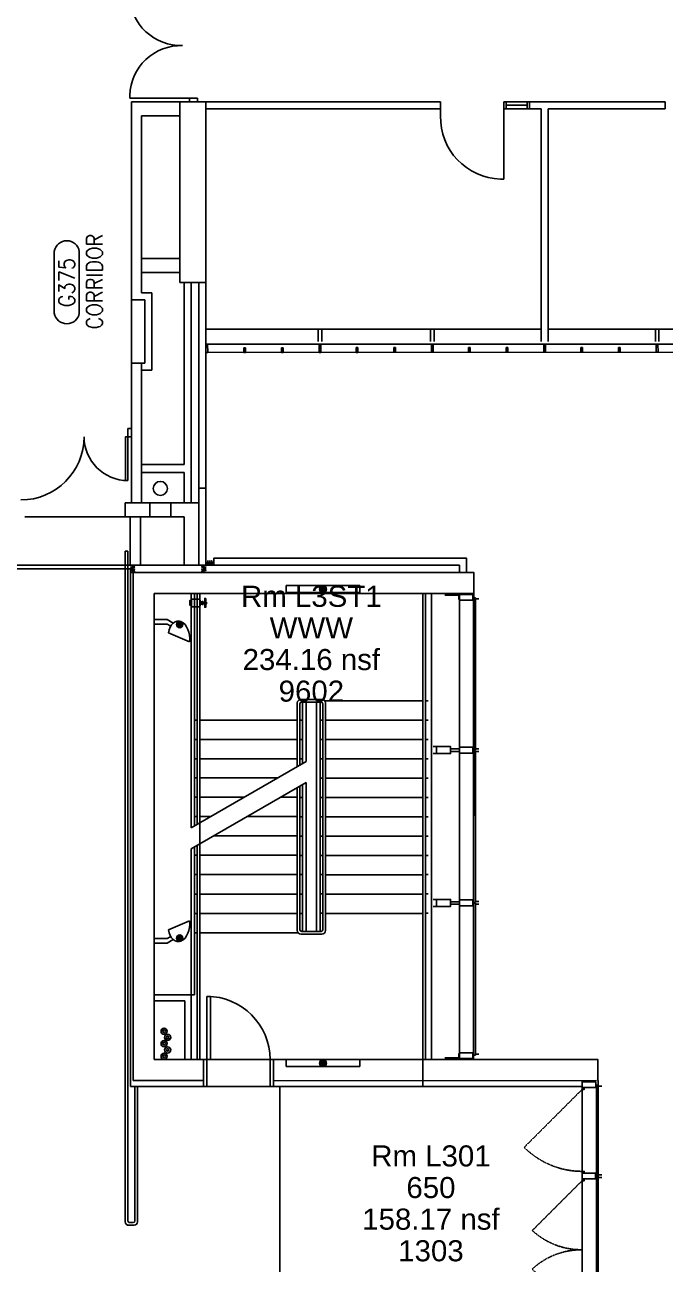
# Model space of a CAD drawing. Header units: inches. Extents: x 370 to 6209, y 2527 to 6927.
# Drawn here: x 3715 to 4079, y 5478 to 6184 of the extents above; entities that cross this region are included whole.
import ezdxf
from ezdxf.enums import TextEntityAlignment as Align

# ---------------------------------------------------------------- set-up
doc = ezdxf.new("R2010")
doc.units = ezdxf.units.IN
doc.header["$LTSCALE"] = 0.75
doc.header["$MEASUREMENT"] = 0
doc.linetypes.add('626_FL3$0$HIDDEN', pattern=[0.375, 0.25, -0.125])
doc.layers.get('0').update_dxf_attribs({"linetype": 'CONTINUOUS'})
for name, color, linetype in [('626_FL3$0$A-AREA-TEXT', 7, 'CONTINUOUS'), ('626_FL3$0$A-BLDG-GRW', 9, 'CONTINUOUS'), ('626_FL3$0$A-CLNG-LITE', 7, 'CONTINUOUS'), ('626_FL3$0$A-COLS', 7, 'CONTINUOUS'), ('626_FL3$0$A-DOOR', 7, 'CONTINUOUS'), ('626_FL3$0$A-DOOR-EXST', 9, 'CONTINUOUS'), ('626_FL3$0$A-FLOR-HRAL', 7, 'CONTINUOUS'), ('626_FL3$0$A-FLOR-PFIX', 7, 'CONTINUOUS'), ('626_FL3$0$A-FLOR-STRS', 7, 'CONTINUOUS'), ('626_FL3$0$A-GLAZ', 7, 'CONTINUOUS'), ('626_FL3$0$A-WALL-FULL', 7, 'CONTINUOUS'), ('triGrossAreaLayer', 7, 'CONTINUOUS'), ('triLabelLayer', 7, 'CONTINUOUS'), ('triMeasuredGrossAreaLayer', 7, 'CONTINUOUS'), ('triSpaceLayer', 7, 'CONTINUOUS')]:
    doc.layers.add(name, color=color, linetype=linetype)
doc.styles.add('626_FL3$0$KTH_TEXT', font='romans.shx', dxfattribs={"width": 0.9})
doc.styles.get("Standard").update_dxf_attribs({"font": 'simplex.shx'})

# ---------------------------------------------------------------- blocks, each defined once
blk = doc.blocks.new('626_FL3$0$626_DOOR')
blk.add_lwpolyline([(0, 1), (0, 0), (0.056, 0), (0.056, 1)], close=True)
blk.add_arc((0, 0), 1, 0, 90)
blk = doc.blocks.new('626_FL3$0$KTH_ROOMNO')
for p, q in [((0.1855, 0.0742), (-0.1808, 0.0742)), ((-0.1808, -0.0742), (0.1855, -0.0742))]:
    blk.add_line(p, q)
for centre, start, end in [((-0.1691, 0), 98.97263, 261.02737), ((0.1738, 0), 278.97263, 81.02737)]:
    blk.add_arc(centre, 0.0751, start, end)
at = {"style": '626_FL3$0$KTH_TEXT', "width": 0.9}
for tag, p in [('NUMBER', (0, 0)), ('DESCRIPTION', (0.0066, -0.1641))]:
    blk.add_attdef(tag, text='', height=0.0938, dxfattribs=at).set_placement(p, align=Align.MIDDLE)
at = {"layer": '626_FL3$0$A-AREA-TEXT', "style": '626_FL3$0$KTH_TEXT', "width": 0.9}
blk.add_attdef('AREA', text='', height=0.0703, dxfattribs=at).set_placement((-0.0038, -0.2999), align=Align.MIDDLE)
blk = doc.blocks.new('626_FL3$0$A$C23D47851')
at = {"layer": '626_FL3$0$A-CLNG-LITE'}
h = blk.add_hatch(color=256, dxfattribs=at)
edge = h.paths.add_edge_path()
edge.add_arc((96.17, 272), 2, 0, 360)
h = blk.add_hatch(color=256, dxfattribs=at)
edge = h.paths.add_edge_path()
edge.add_arc((14.52, 251.78), 1.8, 0, 360)
h = blk.add_hatch(color=256, dxfattribs=at)
edge = h.paths.add_edge_path()
edge.add_arc((14.52, 73.19), 1.8, 0, 360)
h = blk.add_hatch(color=256, dxfattribs=at)
edge = h.paths.add_edge_path()
edge.add_arc((96.17, 2), 2, 0, 360)
for p, q in [((75.17, 274), (117.17, 274)), ((75.17, 270), (75.17, 274)), ((117.17, 270), (75.17, 270)), ((117.17, 274), (117.17, 270)), ((0, 254.7), (7.38, 254.7)), ((0, 252), (0, 254.7)), ((7.38, 254.7), (10.84, 252.59)), ((0, 252), (7.38, 252)), ((7.38, 252), (9.48, 250.94)), ((8.12, 247.02), (20.11, 241.96)), ((8.12, 77.95), (20.11, 83.01)), ((0, 72.97), (7.38, 72.97)), ((0, 72.97), (0, 70.27)), ((7.38, 72.97), (9.48, 74.03)), ((7.38, 70.27), (10.84, 72.38)), ((0, 70.27), (7.38, 70.27)), ((75.17, 4), (117.17, 4)), ((75.17, 0), (75.17, 4)), ((117.17, 0), (75.17, 0)), ((117.17, 4), (117.17, 0))]:
    blk.add_line(p, q, dxfattribs=at)
for centre, radius in [((96.17, 272), 2), ((14.52, 251.78), 1.8), ((14.52, 73.19), 1.8), ((96.17, 2), 2)]:
    blk.add_circle(centre, radius, dxfattribs=at)
at = {"layer": '626_FL3$0$A-CLNG-LITE', "extrusion": (0, 0, -1)}
blk.add_ellipse((14.09, 244.28), major_axis=(0.63, -9.45), ratio=0.645515, start_param=1.907969, end_param=5.003081, dxfattribs=at)
at = {"layer": '626_FL3$0$A-CLNG-LITE'}
blk.add_ellipse((14.09, 80.69), major_axis=(0.63, 9.45), ratio=0.645515, start_param=1.907969, end_param=5.003081, dxfattribs=at)

msp = doc.modelspace()

# ---------------------------------------------------------------- linework, layer by layer
for points in [[(3773.45, 5954.08), (3775.45, 5954.08), (3775.45, 5949.46), (3773.45, 5949.46)], [(3773.45, 5924.47), (3773.45, 5949.46), (3772.07, 5949.46), (3772.07, 5924.47)], [(3785.89, 5911.78), (3797.89, 5911.78), (3797.89, 5903.78), (3785.89, 5903.78)], [(3774.61, 5876.28), (3774.61, 5903.78), (3780.61, 5903.78), (3780.61, 5876.28)], [(3809.71, 5853.45), (3808.71, 5853.45), (3808.71, 5856.21), (3809.71, 5856.21)], [(3814.46, 5857.04), (3814.46, 5852.62), (3809.71, 5852.62), (3809.71, 5857.04)], [(3815.74, 5855.48), (3815.74, 5854.18), (3814.71, 5854.18), (3814.71, 5855.48)], [(3816.24, 5855.68), (3816.24, 5853.98), (3815.74, 5853.98), (3815.74, 5855.68)], [(3817.21, 5855.33), (3817.21, 5854.33), (3816.24, 5854.33), (3816.24, 5855.33)], [(3817.71, 5857.33), (3817.71, 5852.33), (3817.21, 5852.33), (3817.21, 5857.33)], [(3818.21, 5855.33), (3818.21, 5854.33), (3817.71, 5854.33), (3817.71, 5855.33)], [(3949.2, 5772.97), (3957.2, 5772.97), (3957.2, 5768.97), (3949.2, 5768.97)], [(3949.2, 5685.97), (3957.2, 5685.97), (3957.2, 5681.97), (3949.2, 5681.97)]]:
    msp.add_lwpolyline(points, close=True)
for points in [[(3774.9, 5876.28), (3777.31, 5875.77), (3774.9, 5875.26), (3777.31, 5874.76), (3774.9, 5874.25), (3777.31, 5873.74), (3774.9, 5873.23), (3777.31, 5872.73), (3774.9, 5872.22)], [(3817.83, 5872.23), (3815.45, 5872.72), (3817.83, 5873.22), (3815.45, 5873.72), (3817.83, 5874.22), (3815.45, 5874.72), (3817.83, 5875.22), (3815.45, 5875.72), (3817.83, 5876.22)], [(3822.33, 5878.86), (3821.77, 5876.18), (3821.21, 5878.86), (3820.64, 5876.18), (3820.08, 5878.86), (3819.52, 5876.18), (3818.95, 5878.86), (3818.39, 5876.18), (3817.83, 5878.86)], [(3953.95, 5859.22), (3961.95, 5859.22), (3961.95, 5856.72)], [(3953.95, 5595.75), (3961.95, 5595.75), (3961.95, 5598.25)]]:
    msp.add_lwpolyline(points)
at = {"linetype": 'Continuous'}
for points in [[(3957.2, 5771.66), (3962.2, 5771.66), (3962.2, 5770.28), (3957.2, 5770.28)], [(3957.2, 5684.66), (3962.2, 5684.66), (3962.2, 5683.28), (3957.2, 5683.28)], [(3818.4, 5594.72), (3816.4, 5594.72), (3816.4, 5579.45), (3818.4, 5579.45)], [(3856.41, 5579.45), (3854.41, 5579.45), (3854.41, 5594.72), (3856.41, 5594.72)]]:
    msp.add_lwpolyline(points, close=True, dxfattribs=at)
for centre, radius, start, end in [((3712.45, 5949.46), 36.01, 270, 360), ((3773.45, 5949.46), 24.99, 180, 270)]:
    msp.add_arc(centre, radius, start, end)
at = {"layer": '626_FL3$0$A-BLDG-GRW'}
for p, q in [((3808.44, 6142.24), (3813.07, 6142.24)), ((3808.44, 6142.24), (3808.44, 6140.23)), ((3813.07, 6142.24), (3813.07, 6140.23)), ((3803.89, 6140.23), (3775.45, 6140.23)), ((3775.45, 5911.78), (3775.45, 6140.23)), ((3801.7, 6140.23), (3817.83, 6140.23)), ((3803.08, 6037.23), (3803.08, 6140.23)), ((3817.83, 6037.23), (3817.83, 6140.23)), ((3951.45, 6140.23), (3817.83, 6140.23)), ((3951.45, 6136.23), (3817.83, 6136.23)), ((3951.45, 6136.23), (3951.45, 6140.23)), ((3987.45, 6136.23), (3987.45, 6140.23)), ((4079.45, 6140.23), (3987.45, 6140.23)), ((4008.83, 6136.23), (3987.45, 6136.23)), ((3988.83, 6136.23), (3988.83, 6140.23)), ((3988.83, 6138.23), (4000.83, 6138.23)), ((4000.83, 6136.23), (4000.83, 6140.23)), ((4002.2, 6136.23), (4002.2, 6140.23)), ((4008.83, 6003.73), (4008.83, 6136.23)), ((4079.45, 6136.23), (4012.83, 6136.23)), ((4012.83, 6003.73), (4012.83, 6136.23)), ((4079.45, 6136.23), (4079.45, 6140.23)), ((3781.11, 6031.45), (3781.11, 6132.23)), ((3803.08, 6132.23), (3781.11, 6132.23)), ((3803.08, 6051.03), (3781.11, 6051.03)), ((3803.08, 6043.03), (3781.11, 6043.03)), ((3817.83, 6037.23), (3803.08, 6037.23)), ((3805.4, 5933.73), (3805.4, 6037.23)), ((3809.4, 5911.78), (3809.4, 6037.23)), ((3813.83, 5876.28), (3813.83, 6037.23)), ((3817.83, 5876.28), (3817.83, 6037.23)), ((3787.11, 6031.45), (3781.11, 6031.45)), ((3787.11, 5987.45), (3787.11, 6031.45)), ((3783.11, 6027.45), (3775.45, 6027.45)), ((3783.11, 5991.45), (3783.11, 6027.45)), ((3817.85, 6010.73), (3881.85, 6010.73)), ((3881.85, 6003.73), (3881.85, 6010.73)), ((3881.85, 6010.73), (3883.85, 6010.73)), ((3883.85, 6003.73), (3883.85, 6010.73)), ((3883.85, 6010.73), (4008.85, 6010.73)), ((3945.85, 6010.73), (3947.85, 6010.73)), ((3945.85, 6003.73), (3945.85, 6010.73)), ((3947.85, 6003.73), (3947.85, 6010.73)), ((4012.85, 6010.73), (4136.85, 6010.73)), ((4073.85, 6010.73), (4075.85, 6010.73)), ((4073.85, 6003.73), (4073.85, 6010.73)), ((4075.85, 6003.73), (4075.85, 6010.73)), ((3817.84, 6002.1), (3881.84, 6002.14)), ((3817.85, 5997.48), (3817.84, 6002.1)), ((3817.84, 6002.1), (3818.84, 6002.1)), ((3818.84, 6002.1), (3818.85, 5997.48)), ((3881.84, 6002.14), (3883.84, 6002.14)), ((3882.35, 5997.52), (3882.34, 6002.14)), ((3882.34, 6002.14), (3883.34, 6002.14)), ((3883.34, 6002.14), (3883.35, 5997.52)), ((3883.84, 6002.14), (4008.84, 6002.22)), ((3945.84, 6002.18), (3947.84, 6002.18)), ((3946.34, 6002.18), (3947.34, 6002.18)), ((3946.35, 5997.56), (3946.34, 6002.18)), ((3947.34, 6002.18), (3947.35, 5997.56)), ((3967.35, 6000.23), (3968.35, 6000.23)), ((3967.35, 5997.57), (3967.35, 6000.23)), ((3968.35, 6000.23), (3968.35, 5997.57)), ((3988.85, 6000.24), (3989.85, 6000.24)), ((3988.85, 5997.58), (3988.85, 6000.24)), ((3989.85, 6000.24), (3989.85, 5997.58)), ((4008.84, 6002.22), (4012.84, 6002.22)), ((4010.35, 5997.6), (4010.34, 6002.22)), ((4011.34, 6002.22), (4011.35, 5997.6)), ((4012.84, 6002.22), (4264.84, 6002.38)), ((4031.35, 6000.27), (4032.35, 6000.27)), ((4031.35, 5997.61), (4031.35, 6000.27)), ((4032.35, 6000.27), (4032.35, 5997.61)), ((4052.85, 6000.28), (4053.85, 6000.28)), ((4052.85, 5997.62), (4052.85, 6000.28)), ((4053.85, 6000.28), (4053.85, 5997.62)), ((4073.84, 6002.26), (4075.84, 6002.26)), ((4074.34, 6002.26), (4075.34, 6002.26)), ((4074.35, 5997.64), (4074.34, 6002.26)), ((4075.34, 6002.26), (4075.35, 5997.64)), ((3817.85, 5997.48), (4587.16, 5997.96)), ((3818.85, 5997.48), (3817.85, 5997.48)), ((3839.35, 5997.49), (3839.35, 6000.15)), ((3839.35, 6000.15), (3840.35, 6000.15)), ((3840.35, 5997.49), (3839.35, 5997.49)), ((3840.35, 6000.15), (3840.35, 5997.49)), ((3860.85, 5997.5), (3860.85, 6000.16)), ((3860.85, 6000.16), (3861.85, 6000.16)), ((3861.85, 5997.5), (3860.85, 5997.5)), ((3861.85, 6000.16), (3861.85, 5997.5)), ((3883.35, 5997.52), (3882.35, 5997.52)), ((3903.35, 6000.19), (3904.35, 6000.19)), ((3903.35, 5997.53), (3903.35, 6000.19)), ((3904.35, 5997.53), (3903.35, 5997.53)), ((3904.35, 6000.19), (3904.35, 5997.53)), ((3924.85, 6000.2), (3925.85, 6000.2)), ((3924.85, 5997.54), (3924.85, 6000.2)), ((3925.85, 5997.54), (3924.85, 5997.54)), ((3925.85, 6000.2), (3925.85, 5997.54)), ((3947.35, 5997.56), (3946.35, 5997.56)), ((3968.35, 5997.57), (3967.35, 5997.57)), ((3989.85, 5997.58), (3988.85, 5997.58)), ((4011.35, 5997.6), (4010.35, 5997.6)), ((4032.35, 5997.61), (4031.35, 5997.61)), ((4053.85, 5997.62), (4052.85, 5997.62)), ((4075.35, 5997.64), (4074.35, 5997.64)), ((3783.11, 5991.45), (3775.45, 5991.45)), ((3781.11, 5991.45), (3781.11, 5911.78)), ((3787.11, 5987.45), (3781.11, 5987.45)), ((3775.45, 5975.09), (3775.45, 5924.44)), ((3805.4, 5933.73), (3781.11, 5933.73)), ((3805.4, 5929.11), (3781.11, 5929.11)), ((3805.4, 5911.78), (3805.4, 5929.11)), ((3817.83, 5920.22), (3813.83, 5920.22)), ((3771.77, 5911.78), (3771.77, 5903.78)), ((3813.83, 5911.78), (3771.77, 5911.78)), ((3714.67, 5903.78), (3805.4, 5903.78)), ((3771.77, 5903.78), (3805.4, 5903.78)), ((3771.77, 5903.78), (3805.4, 5903.78)), ((3805.4, 5903.78), (3805.4, 5876.28)), ((3805.4, 5876.28), (3817.83, 5876.28))]:
    msp.add_line(p, q, dxfattribs=at)
msp.add_circle((3791.89, 5920.02), 4, dxfattribs=at)
at = {"layer": '626_FL3$0$A-COLS'}
for p, q in [((3970.4, 5872.22), (3776.4, 5872.22)), ((3776.4, 5872.22), (3776.4, 5582.72)), ((3970.4, 5872.22), (3970.4, 5860.22)), ((3788.4, 5594.72), (3788.4, 5860.22)), ((3788.4, 5860.22), (3970.4, 5860.22)), ((3816.4, 5594.72), (3788.4, 5594.72)), ((3816.4, 5582.72), (3816.4, 5594.72)), ((4041.13, 5594.72), (3849.41, 5594.72)), ((3856.41, 5594.72), (3856.41, 5582.72)), ((4041.13, 5582.72), (4041.13, 5594.72)), ((3776.4, 5582.72), (3816.4, 5582.72)), ((3856.41, 5582.58), (4040.4, 5582.72))]:
    msp.add_line(p, q, dxfattribs=at)
at = {"layer": '626_FL3$0$A-COLS', "linetype": 'Continuous'}
for p, q in [((3957.2, 5772.97), (3947.2, 5772.97)), ((3957.2, 5768.97), (3947.2, 5768.97)), ((3957.2, 5685.97), (3947.2, 5685.97)), ((3957.2, 5681.97), (3947.2, 5681.97))]:
    msp.add_line(p, q, dxfattribs=at)
at = {"layer": '626_FL3$0$A-DOOR-EXST'}
for p, q in [((3774.49, 6142.24), (3774.49, 6143.99)), ((3808.49, 6142.24), (3774.49, 6142.24)), ((3951.47, 6132.23), (3951.47, 6136.23)), ((3987.45, 6136.23), (3987.45, 6096.23)), ((3987.45, 6096.23), (3985.7, 6096.23))]:
    msp.add_line(p, q, dxfattribs=at)
for centre, radius, start, end in [((3803.6, 6201.32), 29.1, 181.62251, 271.66475), ((3803.6, 6143.14), 29.1, 88.33525, 178.37749), ((3986.61, 6131.37), 35.15, 178.59054, 268.52032)]:
    msp.add_arc(centre, radius, start, end, dxfattribs=at)
at = {"layer": '626_FL3$0$A-FLOR-HRAL'}
for p, q in [((3773.4, 5884.21), (3771.9, 5884.21)), ((3771.9, 5884.21), (3771.9, 5502.35)), ((3773.4, 5884.21), (3773.4, 5502.85)), ((3883.76, 5799.87), (3871.9, 5799.87)), ((3883.3, 5798.37), (3872.4, 5798.37)), ((3871.9, 5666.21), (3883.9, 5666.21)), ((3872.4, 5667.71), (3883.4, 5667.71)), ((3777.4, 5579.45), (3777.4, 5502.86)), ((3778.9, 5579.45), (3778.9, 5502.36)), ((3776.9, 5500.36), (3773.9, 5500.35)), ((3776.4, 5501.86), (3774.4, 5501.85))]:
    msp.add_line(p, q, dxfattribs=at)
at = {"layer": '626_FL3$0$A-FLOR-HRAL', "linetype": 'Continuous'}
for p, q in [((3812.9, 5860.22), (3812.9, 5728.71)), ((3814.4, 5860.22), (3814.4, 5729.58)), ((3941.4, 5860.22), (3941.4, 5594.72)), ((3942.9, 5860.22), (3942.9, 5594.72)), ((3869.9, 5797.87), (3869.9, 5761.62)), ((3871.4, 5797.37), (3871.4, 5762.49)), ((3884.4, 5797.37), (3884.4, 5668.71)), ((3885.9, 5797.87), (3885.9, 5668.21)), ((3869.9, 5749.62), (3869.9, 5668.21)), ((3871.4, 5750.49), (3871.4, 5668.71)), ((3812.9, 5716.71), (3812.9, 5594.72)), ((3814.4, 5717.58), (3814.4, 5594.72))]:
    msp.add_line(p, q, dxfattribs=at)
at = {"layer": '626_FL3$0$A-FLOR-HRAL'}
for centre, radius, start, end in [((3871.9, 5797.87), 2, 90, 180), ((3872.4, 5797.37), 1, 90, 180), ((3883.4, 5797.37), 1, 0, 95.59949), ((3883.9, 5797.87), 2, 0, 93.95865), ((3872.4, 5668.71), 1, 180, 270), ((3883.4, 5668.71), 1, 270, 0), ((3871.9, 5668.21), 2, 180, 270), ((3883.9, 5668.21), 2, 270, 0), ((3773.9, 5502.35), 2, 179.99999, 270.00001), ((3774.4, 5502.85), 1, 179.99999, 270.00001), ((3776.4, 5502.86), 1, 270.00001, 359.99999), ((3776.9, 5502.36), 2, 270.00001, 359.99999)]:
    msp.add_arc(centre, radius, start, end, dxfattribs=at)
at = {"layer": '626_FL3$0$A-FLOR-PFIX'}
for p, q in [((3814.46, 5857.04), (3814.71, 5855.48)), ((3814.46, 5852.62), (3814.71, 5854.18)), ((3814.71, 5854.18), (3814.71, 5855.48))]:
    msp.add_line(p, q, dxfattribs=at)
for centre, radius in [((3794.02, 5610.87), 1.75), ((3794.02, 5603.85), 1.75), ((3794.02, 5610.87), 0.75), ((3796.05, 5607.35), 1.75), ((3796.05, 5607.35), 0.75), ((3794.02, 5596.63), 1.75), ((3794.02, 5603.85), 0.75), ((3796.05, 5600.19), 1.75), ((3796.05, 5600.19), 0.75), ((3794.02, 5596.63), 0.75)]:
    msp.add_circle(centre, radius, dxfattribs=at)
at = {"layer": '626_FL3$0$A-FLOR-STRS'}
for p, q in [((3809.4, 5726.69), (3809.4, 5860.22)), ((3811.4, 5727.85), (3811.4, 5860.22)), ((3941.4, 5860.22), (3941.4, 5594.72)), ((3946.4, 5860.22), (3946.4, 5594.58)), ((3872.9, 5763.36), (3872.9, 5798.37)), ((3874.9, 5764.51), (3874.9, 5798.37)), ((3880.9, 5667.71), (3880.9, 5798.37)), ((3882.9, 5667.71), (3882.9, 5798.37)), ((3941.4, 5798.97), (3885.56, 5798.97)), ((3944.4, 5798.97), (3942.9, 5798.97)), ((3811.4, 5788.1), (3812.9, 5788.1)), ((3814.4, 5788.1), (3858.33, 5788.1)), ((3814.4, 5788.1), (3869.9, 5788.1)), ((3871.4, 5788.04), (3872.9, 5788.04)), ((3884.4, 5788.04), (3882.9, 5788.04)), ((3941.4, 5787.97), (3885.9, 5787.97)), ((3944.4, 5787.97), (3942.9, 5787.97)), ((3811.4, 5777.1), (3812.9, 5777.1)), ((3814.4, 5777.1), (3869.9, 5777.1)), ((3871.4, 5777.04), (3872.9, 5777.04)), ((3871.4, 5777.04), (3872.9, 5777.04)), ((3884.4, 5777.04), (3882.9, 5777.04)), ((3941.4, 5776.97), (3885.9, 5776.97)), ((3944.4, 5776.97), (3942.9, 5776.97)), ((3809.4, 5726.69), (3874.9, 5764.51)), ((3811.4, 5766.1), (3812.9, 5766.1)), ((3814.4, 5766.1), (3869.9, 5766.1)), ((3871.4, 5766.04), (3872.9, 5766.04)), ((3884.4, 5766.04), (3882.9, 5766.04)), ((3941.4, 5765.97), (3885.9, 5765.97)), ((3944.4, 5765.97), (3942.9, 5765.97)), ((3811.4, 5755.1), (3812.9, 5755.1)), ((3814.4, 5755.1), (3858.6, 5755.1)), ((3884.4, 5754.97), (3882.9, 5754.97)), ((3941.5, 5754.97), (3885.9, 5754.97)), ((3944.4, 5754.97), (3942.9, 5754.97)), ((3809.4, 5714.69), (3874.9, 5752.51)), ((3872.9, 5667.71), (3872.9, 5751.36)), ((3874.9, 5667.71), (3874.9, 5752.51)), ((3811.4, 5744.1), (3812.9, 5744.1)), ((3814.4, 5744.1), (3839.55, 5744.1)), ((3860.34, 5744.1), (3869.9, 5744.1)), ((3871.4, 5744.04), (3872.9, 5744.04)), ((3884.4, 5743.97), (3882.9, 5743.97)), ((3941.4, 5743.97), (3885.9, 5743.97)), ((3944.4, 5743.97), (3942.9, 5743.97)), ((3811.4, 5733.1), (3812.9, 5733.1)), ((3814.4, 5733.1), (3820.5, 5733.1)), ((3841.28, 5733.1), (3869.9, 5733.1)), ((3871.4, 5733.04), (3872.9, 5733.04)), ((3884.4, 5733.04), (3882.9, 5733.04)), ((3941.4, 5732.97), (3885.9, 5732.97)), ((3944.4, 5732.97), (3942.9, 5732.97)), ((3822.23, 5722.1), (3869.9, 5722.1)), ((3871.4, 5722.04), (3872.9, 5722.04)), ((3884.4, 5722.04), (3882.9, 5722.04)), ((3941.4, 5721.97), (3885.9, 5721.97)), ((3944.4, 5721.97), (3942.9, 5721.97)), ((3809.39, 5631.62), (3809.4, 5714.69)), ((3811.39, 5631.62), (3811.4, 5715.85)), ((3811.4, 5711.1), (3812.9, 5711.1)), ((3814.4, 5711.1), (3869.9, 5711.1)), ((3871.4, 5711.04), (3872.9, 5711.04)), ((3884.4, 5711.04), (3882.9, 5711.04)), ((3941.4, 5710.97), (3885.9, 5710.97)), ((3944.4, 5710.97), (3942.9, 5710.97)), ((3811.39, 5700.1), (3812.9, 5700.1)), ((3814.4, 5700.1), (3869.9, 5700.1)), ((3871.4, 5700.04), (3872.9, 5700.04)), ((3884.4, 5700.04), (3882.9, 5700.04)), ((3941.4, 5699.97), (3885.9, 5699.97)), ((3944.4, 5700.1), (3942.9, 5700.1)), ((3811.39, 5689), (3812.9, 5689)), ((3814.4, 5689), (3869.9, 5689)), ((3871.4, 5688.93), (3872.9, 5688.93)), ((3884.4, 5689.04), (3882.9, 5689.04)), ((3941.4, 5688.97), (3885.9, 5688.97)), ((3944.4, 5689.1), (3942.9, 5689.1)), ((3811.39, 5678), (3812.9, 5678)), ((3814.4, 5678), (3869.9, 5678)), ((3871.4, 5677.93), (3872.9, 5677.93)), ((3884.4, 5678.04), (3882.9, 5678.04)), ((3941.4, 5677.97), (3885.9, 5677.97)), ((3944.4, 5678.1), (3942.9, 5678.1)), ((3811.39, 5667), (3812.9, 5667)), ((3814.4, 5667), (3870.31, 5667)), ((3809.39, 5631.62), (3811.39, 5631.62))]:
    msp.add_line(p, q, dxfattribs=at)
at = {"layer": '626_FL3$0$A-GLAZ', "linetype": 'Continuous'}
for p, q in [((3962.2, 5856.29), (3962.2, 5859.64)), ((3962.2, 5859.64), (3969.9, 5859.64)), ((3969.9, 5859.64), (3969.9, 5856.29)), ((3969.9, 5856.29), (3962.2, 5856.29)), ((3969.9, 5857.72), (3971.33, 5857.72)), ((3970.33, 5771.22), (3970.33, 5857.72)), ((3971.33, 5771.22), (3971.33, 5857.72)), ((3971.33, 5857.22), (3973.33, 5857.22)), ((3969.9, 5772.64), (3962.2, 5772.64)), ((3962.2, 5772.64), (3962.2, 5769.29)), ((3962.2, 5769.29), (3969.9, 5769.29)), ((3969.9, 5769.29), (3969.9, 5772.64)), ((3969.9, 5771.22), (3971.33, 5771.22)), ((3969.9, 5770.72), (3971.33, 5770.72)), ((3970.33, 5684.22), (3970.33, 5770.72)), ((3971.33, 5771.72), (3973.33, 5771.72)), ((3971.33, 5684.22), (3971.33, 5770.72)), ((3971.33, 5770.22), (3973.33, 5770.22)), ((3969.9, 5685.64), (3962.2, 5685.64)), ((3962.2, 5685.64), (3962.2, 5682.29)), ((3969.9, 5682.29), (3969.9, 5685.64)), ((3969.9, 5684.22), (3971.33, 5684.22)), ((3969.9, 5683.72), (3971.33, 5683.72)), ((3970.33, 5597.22), (3970.33, 5683.72)), ((3971.33, 5684.72), (3973.33, 5684.72)), ((3971.33, 5597.22), (3971.33, 5683.72)), ((3971.33, 5683.22), (3973.33, 5683.22)), ((3962.2, 5682.29), (3969.9, 5682.29)), ((3969.9, 5598.64), (3962.2, 5598.64)), ((3962.2, 5598.64), (3962.2, 5595.29)), ((3969.9, 5595.29), (3969.9, 5598.64)), ((3962.2, 5595.29), (3969.9, 5595.29)), ((3969.9, 5597.22), (3971.33, 5597.22)), ((3971.33, 5597.72), (3973.33, 5597.72)), ((4032.18, 5578.73), (4032.18, 5582.08)), ((4032.18, 5582.08), (4039.88, 5582.08)), ((4039.88, 5578.73), (4032.18, 5578.73)), ((4039.88, 5582.08), (4039.88, 5578.73)), ((4039.88, 5580.15), (4041.31, 5580.15)), ((4040.31, 5528.65), (4040.31, 5580.15)), ((4041.31, 5528.65), (4041.31, 5580.15)), ((4041.31, 5579.65), (4043.31, 5579.65)), ((4032.13, 5526.73), (4032.13, 5530.08)), ((4032.13, 5530.08), (4039.83, 5530.08)), ((4039.88, 5530.08), (4032.18, 5530.08)), ((4032.18, 5530.08), (4032.18, 5526.73)), ((4039.83, 5530.08), (4039.83, 5526.73)), ((4039.83, 5528.15), (4041.27, 5528.15)), ((4039.88, 5526.73), (4039.88, 5530.08)), ((4039.88, 5528.65), (4041.31, 5528.65)), ((4041.27, 5527.65), (4043.27, 5527.65)), ((4041.31, 5529.15), (4043.31, 5529.15)), ((4039.83, 5526.73), (4032.13, 5526.73)), ((4032.18, 5526.73), (4039.88, 5526.73))]:
    msp.add_line(p, q, dxfattribs=at)
at = {"layer": '626_FL3$0$A-GLAZ'}
for p, q in [((3962.2, 5856.29), (3962.2, 5772.64)), ((3962.2, 5769.29), (3962.2, 5685.64)), ((3962.2, 5682.29), (3962.2, 5598.64)), ((4032.18, 5577.75), (4032.18, 5531.06)), ((4040.27, 5528.15), (4040.27, 5444.65)), ((4041.27, 5528.15), (4041.27, 5444.65)), ((4032.13, 5447.06), (4032.13, 5525.75))]:
    msp.add_line(p, q, dxfattribs=at)
at = {"layer": '626_FL3$0$A-GLAZ', "linetype": '626_FL3$0$HIDDEN'}
for points in [[(4032.18, 5577.75), (3999.17, 5544.73, 0.198912), (4032.18, 5531.06)], [(4032.13, 5525.75), (4003.76, 5497.38, 0.191488), (4032.13, 5486.41)], [(4032.13, 5447.06), (4003.76, 5475.43, -0.191488), (4032.13, 5486.4)]]:
    msp.add_lwpolyline(points, format="xyb", dxfattribs=at)
at = {"layer": '626_FL3$0$A-GLAZ'}
for points in [[(4033.36, 5578.53), (4032.18, 5578.53), (4032.18, 5577.75), (4033.36, 5577.75)], [(4033.36, 5530.27), (4032.18, 5530.27), (4032.18, 5531.06), (4033.36, 5531.06)], [(4033.32, 5526.53), (4032.13, 5526.53), (4032.13, 5525.75), (4033.32, 5525.75)]]:
    msp.add_lwpolyline(points, close=True, dxfattribs=at)
at = {"layer": '626_FL3$0$A-WALL-FULL'}
for p, q in [((3822.33, 5880.22), (3894.33, 5880.22)), ((3822.33, 5876.22), (3822.33, 5880.22)), ((3894.33, 5880.22), (3966.33, 5880.22)), ((3966.33, 5872.22), (3966.33, 5880.22)), ((3822.33, 5876.22), (3962.33, 5876.22)), ((3962.33, 5872.22), (3962.33, 5876.22)), ((3774.9, 5872.22), (3774.9, 5579.45)), ((3776.4, 5872.22), (3774.9, 5872.22)), ((3788.4, 5631.62), (3809.39, 5631.62)), ((3788.4, 5628.12), (3805.89, 5628.12)), ((3805.89, 5628.12), (3805.89, 5594.72)), ((3806.93, 5631.62), (3806.93, 5631.62)), ((3809.39, 5631.62), (3809.4, 5594.58)), ((3774.9, 5579.45), (3816.4, 5579.45)), ((3816.4, 5582.58), (3816.4, 5579.45)), ((3856.41, 5582.58), (3856.41, 5579.45)), ((3856.41, 5579.45), (4032.24, 5579.45)), ((4032.24, 5579.45), (4032.24, 5582.72))]:
    msp.add_line(p, q, dxfattribs=at)
at = {"layer": 'triGrossAreaLayer'}
msp.add_lwpolyline([(4041.31, 5036.44), (4041.31, 5582.72), (4041.13, 5582.72), (4041.13, 5594.72), (3970.33, 5594.72), (3970.4, 5872.22), (3966.33, 5872.22), (3966.33, 5880.22), (3822.33, 5880.22), (3822.33, 5876.22), (3780.61, 5876.28), (3774.61, 5876.28), (3686.9, 5876.28), (3686.9, 5884.28), (3678.9, 5884.28), (3451.57, 5884.28), (3451.31, 5876.28), (3438.39, 5876.28), (3438.39, 5884.45), (3247.68, 5884.45), (3245.29, 5885.41), (3208.22, 5936.75), (3208.22, 4984.4)], dxfattribs=at)
at = {"layer": 'triMeasuredGrossAreaLayer'}
msp.add_lwpolyline([(4032.18, 4636.1), (4032.18, 5579.45), (3941.4, 5579.45), (3941.4, 5860.22), (3814.4, 5860.22), (3814.4, 5594.72), (3818.4, 5594.72), (3818.4, 5579.45), (3774.9, 5579.45), (3774.9, 5874.28), (3686.9, 5874.28), (3686.9, 5779.18), (3436.13, 5779.18), (3436.13, 5875.32), (3241.33, 5875.32), (3217.6, 5907.98), (3217.6, 4929.9)], dxfattribs=at)
at = {"layer": 'triSpaceLayer'}
msp.add_lwpolyline([(3217.54, 4929.9), (3217.54, 5526.73), (3258.58, 5526.73), (3258.58, 5525.34), (3384.39, 5525.34), (3384.39, 5578.22), (3436.12, 5578.21), (3436.11, 5505.57), (3501.74, 5505.57), (3501.74, 5561.45), (3545.25, 5561.45), (3545.25, 5578.2), (3577.64, 5578.2), (3577.64, 5561.45), (3621.26, 5561.45), (3621.26, 5505.32), (3686.9, 5505.32), (3686.9, 5874.28), (3774.9, 5874.28), (3774.9, 5579.45), (3859.86, 5579.45), (3859.86, 5183.13)], dxfattribs=at)
for points in [[(3941.4, 5860.22), (3814.4, 5860.22), (3814.4, 5594.72), (3941.4, 5594.72)], [(3859.86, 5447.64), (3859.86, 5579.45), (4032.18, 5579.45), (4032.18, 5446.08), (3992.64, 5446.08), (3992.64, 5447.64)]]:
    msp.add_lwpolyline(points, close=True, dxfattribs=at)

# ---------------------------------------------------------------- block references
msp.add_blockref('626_FL3$0$A$C23D47851', (3788.4, 5590.72))
at = {"layer": '626_FL3$0$A-BLDG-GRW', "xscale": 96, "yscale": 96, "zscale": 96, "rotation": 90}
msp.add_blockref('626_FL3$0$KTH_ROOMNO', (3738.61, 6037.23), dxfattribs=at).add_auto_attribs({'NUMBER': 'G375', 'DESCRIPTION': 'CORRIDOR'})
at = {"layer": '626_FL3$0$A-DOOR', "xscale": 36, "yscale": 36, "zscale": 36}
msp.add_blockref('626_FL3$0$626_DOOR', (3818.4, 5594.72), dxfattribs=at)

# ---------------------------------------------------------------- texts
at = {"layer": 'triLabelLayer', "color": 7, "char_height": 0.2, "attachment_point": 5, "line_spacing_factor": 0.9}
for s, insert in [('{\\fSansSerif;\\H12;Rm L3ST1}{\\fSansSerif;\\H12;\\PWWW}{\\fSansSerif;\\H12;\\P234.16 nsf}{\\fSansSerif;\\H12;\\P9602}', (3877.9, 5831.49)), ('{\\fSansSerif;\\H12;Rm L301}{\\fSansSerif;\\H12;\\P650}{\\fSansSerif;\\H12;\\P158.17 nsf}{\\fSansSerif;\\H12;\\P1303}', (3946.02, 5512.76))]:
    msp.add_mtext(s, dxfattribs=dict(at, insert=insert))

doc.saveas('drawing.dxf')
